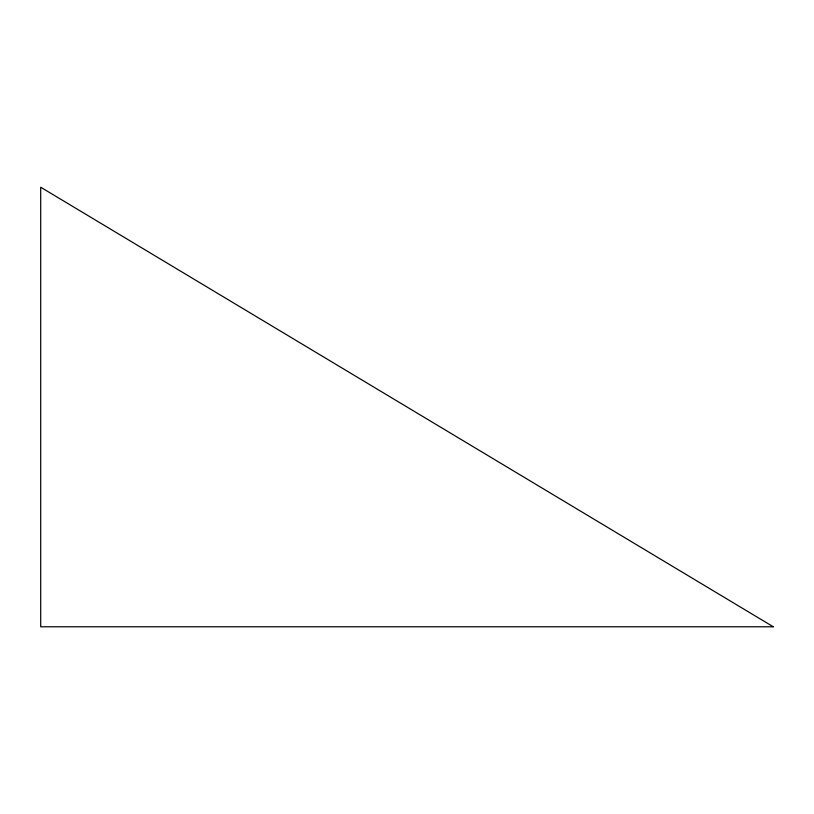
<?xml version="1.0" encoding="UTF-8"?>
<svg xmlns="http://www.w3.org/2000/svg" width="814" height="814" viewBox="0 0 814 814"><rect width="100%" height="100%" fill="white"/><g stroke="black" fill="none" stroke-linecap="round" stroke-linejoin="round"><path stroke-width="1.22" d="M773.3 626.78L40.7 626.78L40.7 187.22L773.3 626.78"/></g></svg>
